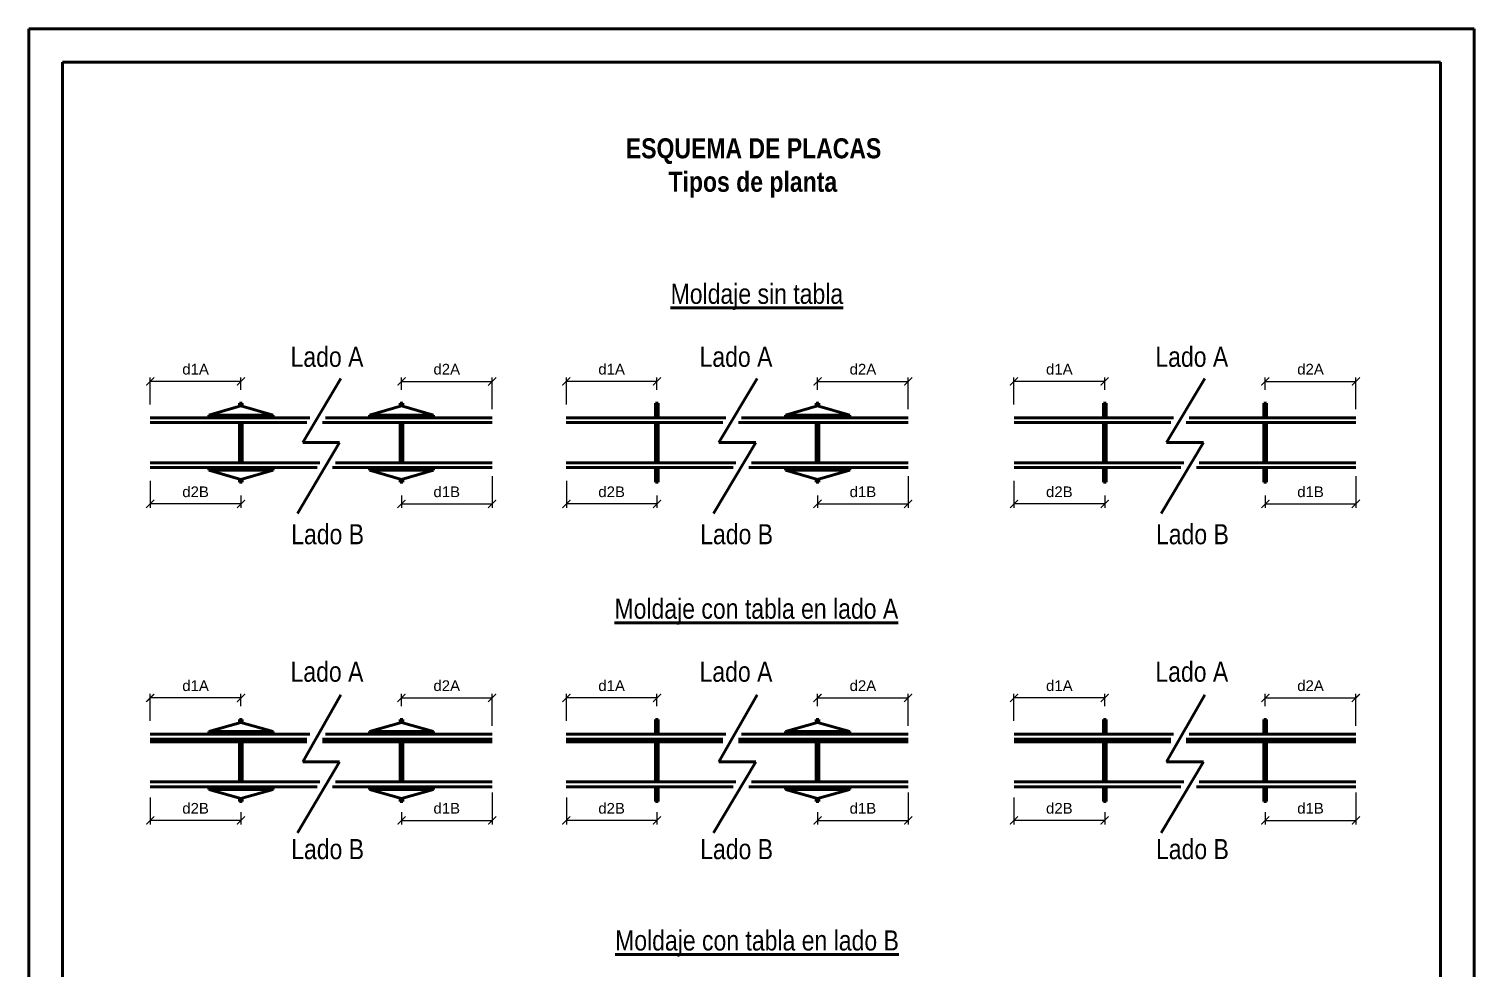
# Model space of a CAD drawing. Header units: millimetres. Extents: x 151209 to 210609, y -6564 to 23880.
# Drawn here: x 183609 to 194409, y 16849 to 23880 of the extents above; entities that cross this region are included whole.
import ezdxf

# ---------------------------------------------------------------- set-up
doc = ezdxf.new("R2010")
doc.units = ezdxf.units.MM
doc.header["$MEASUREMENT"] = 0
doc.header["$PDMODE"] = 3
doc.header["$PDSIZE"] = 35
doc.styles.get("Standard").update_dxf_attribs({"font": 'arial.ttf'})
doc.dimstyles.new('Copy(2) of Standard', dxfattribs={"dimtxt": 80, "dimasz": 60, "dimexe": 30, "dimexo": 100, "dimgap": 50, "dimtad": 1, "dimtih": 1, "dimtoh": 1, "dimdec": 0, "dimzin": 0, "dimdsep": 46, "dimtxsty": 'Standard', "dimblk": 'ARCHTICK', "dimcen": 0.09, "dimadec": 0, "dimazin": 0, "dimtfac": 1, "dimtdec": 0, "dimtofl": 0, "dimtmove": 0, "dimatfit": 3, "dimfxl": 1, "dimtolj": 1, "dimtzin": 0, "dimarcsym": 0})

# ---------------------------------------------------------------- blocks, each defined once
blk = doc.blocks.new('_ArchTick')
at = {"color": 0, "linetype": 'ByBlock', "lineweight": 100, "const_width": 0.15}
blk.add_lwpolyline([(-0.5, -0.5), (0.5, 0.5)], dxfattribs=at)
blk = doc.blocks.new('*D27')
at = {"color": 0, "lineweight": -2, "transparency": 16777216}
for p, q in [((186394, 21182), (186394, 21274)), ((186394, 21244), (187071, 21244)), ((187071, 21036), (187071, 21274))]:
    blk.add_line(p, q, dxfattribs=at)
at = {"layer": 'Defpoints', "color": 0, "lineweight": 100, "transparency": 16777216}
for p in [(187071, 21244), (186394, 21082), (187071, 20936)]:
    blk.add_point(p, dxfattribs=at)
at = {"color": 0, "lineweight": -2, "transparency": 16777216, "xscale": 60, "yscale": 60, "zscale": 60, "rotation": 180}
blk.add_blockref('_ArchTick', (186394, 21244), dxfattribs=at)
at = {"color": 0, "lineweight": -2, "transparency": 16777216, "xscale": 60, "yscale": 60, "zscale": 60}
blk.add_blockref('_ArchTick', (187071, 21244), dxfattribs=at)
at = {"color": 0, "lineweight": 100, "transparency": 16777216, "insert": (186732, 21335), "char_height": 80, "attachment_point": 5}
blk.add_mtext('\\A1;d2A', dxfattribs=at)
blk = doc.blocks.new('*D28')
at = {"color": 0, "lineweight": -2, "transparency": 16777216}
for p, q in [((184516, 21072), (184516, 21274)), ((185194, 21244), (184516, 21244)), ((185194, 21182), (185194, 21274))]:
    blk.add_line(p, q, dxfattribs=at)
at = {"layer": 'Defpoints', "color": 0, "lineweight": 100, "transparency": 16777216}
for p in [(184516, 21244), (185194, 21082), (184516, 20972)]:
    blk.add_point(p, dxfattribs=at)
at = {"color": 0, "lineweight": -2, "transparency": 16777216, "xscale": 60, "yscale": 60, "zscale": 60, "rotation": 180}
blk.add_blockref('_ArchTick', (184516, 21244), dxfattribs=at)
at = {"color": 0, "lineweight": -2, "transparency": 16777216, "xscale": 60, "yscale": 60, "zscale": 60}
blk.add_blockref('_ArchTick', (185194, 21244), dxfattribs=at)
at = {"color": 0, "lineweight": 100, "transparency": 16777216, "insert": (184855, 21335), "char_height": 80, "attachment_point": 5}
blk.add_mtext('\\A1;d1A', dxfattribs=at)
blk = doc.blocks.new('*D29')
at = {"color": 0, "lineweight": -2, "transparency": 16777216}
for p, q in [((187071, 20536), (187071, 20298)), ((186394, 20390), (186394, 20298)), ((186394, 20328), (187071, 20328))]:
    blk.add_line(p, q, dxfattribs=at)
at = {"layer": 'Defpoints', "color": 0, "lineweight": 100, "transparency": 16777216}
for p in [(187071, 20636), (186394, 20490), (187071, 20328)]:
    blk.add_point(p, dxfattribs=at)
at = {"color": 0, "lineweight": -2, "transparency": 16777216, "xscale": 60, "yscale": 60, "zscale": 60, "rotation": 180}
blk.add_blockref('_ArchTick', (186394, 20328), dxfattribs=at)
at = {"color": 0, "lineweight": -2, "transparency": 16777216, "xscale": 60, "yscale": 60, "zscale": 60}
blk.add_blockref('_ArchTick', (187071, 20328), dxfattribs=at)
at = {"color": 0, "lineweight": 100, "transparency": 16777216, "insert": (186732, 20418), "char_height": 80, "attachment_point": 5}
blk.add_mtext('\\A1;d1B', dxfattribs=at)
blk = doc.blocks.new('*D30')
at = {"color": 0, "lineweight": -2, "transparency": 16777216}
for p, q in [((184516, 20500), (184516, 20298)), ((185194, 20328), (184516, 20328)), ((185194, 20390), (185194, 20298))]:
    blk.add_line(p, q, dxfattribs=at)
at = {"layer": 'Defpoints', "color": 0, "lineweight": 100, "transparency": 16777216}
for p in [(184516, 20600), (185194, 20490), (184516, 20328)]:
    blk.add_point(p, dxfattribs=at)
at = {"color": 0, "lineweight": -2, "transparency": 16777216, "xscale": 60, "yscale": 60, "zscale": 60, "rotation": 180}
blk.add_blockref('_ArchTick', (184516, 20328), dxfattribs=at)
at = {"color": 0, "lineweight": -2, "transparency": 16777216, "xscale": 60, "yscale": 60, "zscale": 60}
blk.add_blockref('_ArchTick', (185194, 20328), dxfattribs=at)
at = {"color": 0, "lineweight": 100, "transparency": 16777216, "insert": (184855, 20418), "char_height": 80, "attachment_point": 5}
blk.add_mtext('\\A1;d2B', dxfattribs=at)
blk = doc.blocks.new('*D33')
at = {"color": 0, "lineweight": -2, "transparency": 16777216}
for p, q in [((189503, 21182), (189503, 21274)), ((189503, 21244), (190180, 21244)), ((190180, 21036), (190180, 21274))]:
    blk.add_line(p, q, dxfattribs=at)
at = {"layer": 'Defpoints', "color": 0, "lineweight": 100, "transparency": 16777216}
for p in [(190180, 21244), (189503, 21082), (190180, 20936)]:
    blk.add_point(p, dxfattribs=at)
at = {"color": 0, "lineweight": -2, "transparency": 16777216, "xscale": 60, "yscale": 60, "zscale": 60, "rotation": 180}
blk.add_blockref('_ArchTick', (189503, 21244), dxfattribs=at)
at = {"color": 0, "lineweight": -2, "transparency": 16777216, "xscale": 60, "yscale": 60, "zscale": 60}
blk.add_blockref('_ArchTick', (190180, 21244), dxfattribs=at)
at = {"color": 0, "lineweight": 100, "transparency": 16777216, "insert": (189842, 21335), "char_height": 80, "attachment_point": 5}
blk.add_mtext('\\A1;d2A', dxfattribs=at)
blk = doc.blocks.new('*D34')
at = {"color": 0, "lineweight": -2, "transparency": 16777216}
for p, q in [((187626, 21072), (187626, 21274)), ((188303, 21244), (187626, 21244)), ((188303, 21182), (188303, 21274))]:
    blk.add_line(p, q, dxfattribs=at)
at = {"layer": 'Defpoints', "color": 0, "lineweight": 100, "transparency": 16777216}
for p in [(187626, 21244), (188303, 21082), (187626, 20972)]:
    blk.add_point(p, dxfattribs=at)
at = {"color": 0, "lineweight": -2, "transparency": 16777216, "xscale": 60, "yscale": 60, "zscale": 60, "rotation": 180}
blk.add_blockref('_ArchTick', (187626, 21244), dxfattribs=at)
at = {"color": 0, "lineweight": -2, "transparency": 16777216, "xscale": 60, "yscale": 60, "zscale": 60}
blk.add_blockref('_ArchTick', (188303, 21244), dxfattribs=at)
at = {"color": 0, "lineweight": 100, "transparency": 16777216, "insert": (187964, 21335), "char_height": 80, "attachment_point": 5}
blk.add_mtext('\\A1;d1A', dxfattribs=at)
blk = doc.blocks.new('*D31')
at = {"color": 0, "lineweight": -2, "transparency": 16777216}
for p, q in [((190180, 20536), (190180, 20298)), ((189503, 20390), (189503, 20298)), ((189503, 20328), (190180, 20328))]:
    blk.add_line(p, q, dxfattribs=at)
at = {"layer": 'Defpoints', "color": 0, "lineweight": 100, "transparency": 16777216}
for p in [(190180, 20636), (189503, 20490), (190180, 20328)]:
    blk.add_point(p, dxfattribs=at)
at = {"color": 0, "lineweight": -2, "transparency": 16777216, "xscale": 60, "yscale": 60, "zscale": 60, "rotation": 180}
blk.add_blockref('_ArchTick', (189503, 20328), dxfattribs=at)
at = {"color": 0, "lineweight": -2, "transparency": 16777216, "xscale": 60, "yscale": 60, "zscale": 60}
blk.add_blockref('_ArchTick', (190180, 20328), dxfattribs=at)
at = {"color": 0, "lineweight": 100, "transparency": 16777216, "insert": (189842, 20418), "char_height": 80, "attachment_point": 5}
blk.add_mtext('\\A1;d1B', dxfattribs=at)
blk = doc.blocks.new('*D32')
at = {"color": 0, "lineweight": -2, "transparency": 16777216}
for p, q in [((187626, 20500), (187626, 20298)), ((188303, 20328), (187626, 20328)), ((188303, 20390), (188303, 20298))]:
    blk.add_line(p, q, dxfattribs=at)
at = {"layer": 'Defpoints', "color": 0, "lineweight": 100, "transparency": 16777216}
for p in [(187626, 20600), (188303, 20490), (187626, 20328)]:
    blk.add_point(p, dxfattribs=at)
at = {"color": 0, "lineweight": -2, "transparency": 16777216, "xscale": 60, "yscale": 60, "zscale": 60, "rotation": 180}
blk.add_blockref('_ArchTick', (187626, 20328), dxfattribs=at)
at = {"color": 0, "lineweight": -2, "transparency": 16777216, "xscale": 60, "yscale": 60, "zscale": 60}
blk.add_blockref('_ArchTick', (188303, 20328), dxfattribs=at)
at = {"color": 0, "lineweight": 100, "transparency": 16777216, "insert": (187964, 20418), "char_height": 80, "attachment_point": 5}
blk.add_mtext('\\A1;d2B', dxfattribs=at)
blk = doc.blocks.new('*D37')
at = {"color": 0, "lineweight": -2, "transparency": 16777216}
for p, q in [((192849, 21182), (192849, 21274)), ((192849, 21244), (193526, 21244)), ((193526, 21036), (193526, 21274))]:
    blk.add_line(p, q, dxfattribs=at)
at = {"layer": 'Defpoints', "color": 0, "lineweight": 100, "transparency": 16777216}
for p in [(193526, 21244), (192849, 21082), (193526, 20936)]:
    blk.add_point(p, dxfattribs=at)
at = {"color": 0, "lineweight": -2, "transparency": 16777216, "xscale": 60, "yscale": 60, "zscale": 60, "rotation": 180}
blk.add_blockref('_ArchTick', (192849, 21244), dxfattribs=at)
at = {"color": 0, "lineweight": -2, "transparency": 16777216, "xscale": 60, "yscale": 60, "zscale": 60}
blk.add_blockref('_ArchTick', (193526, 21244), dxfattribs=at)
at = {"color": 0, "lineweight": 100, "transparency": 16777216, "insert": (193187, 21335), "char_height": 80, "attachment_point": 5}
blk.add_mtext('\\A1;d2A', dxfattribs=at)
blk = doc.blocks.new('*D38')
at = {"color": 0, "lineweight": -2, "transparency": 16777216}
for p, q in [((190971, 21072), (190971, 21274)), ((191649, 21244), (190971, 21244)), ((191649, 21182), (191649, 21274))]:
    blk.add_line(p, q, dxfattribs=at)
at = {"layer": 'Defpoints', "color": 0, "lineweight": 100, "transparency": 16777216}
for p in [(190971, 21244), (191649, 21082), (190971, 20972)]:
    blk.add_point(p, dxfattribs=at)
at = {"color": 0, "lineweight": -2, "transparency": 16777216, "xscale": 60, "yscale": 60, "zscale": 60, "rotation": 180}
blk.add_blockref('_ArchTick', (190971, 21244), dxfattribs=at)
at = {"color": 0, "lineweight": -2, "transparency": 16777216, "xscale": 60, "yscale": 60, "zscale": 60}
blk.add_blockref('_ArchTick', (191649, 21244), dxfattribs=at)
at = {"color": 0, "lineweight": 100, "transparency": 16777216, "insert": (191310, 21335), "char_height": 80, "attachment_point": 5}
blk.add_mtext('\\A1;d1A', dxfattribs=at)
blk = doc.blocks.new('*D35')
at = {"color": 0, "lineweight": -2, "transparency": 16777216}
for p, q in [((193526, 20536), (193526, 20298)), ((192849, 20390), (192849, 20298)), ((192849, 20328), (193526, 20328))]:
    blk.add_line(p, q, dxfattribs=at)
at = {"layer": 'Defpoints', "color": 0, "lineweight": 100, "transparency": 16777216}
for p in [(193526, 20636), (192849, 20490), (193526, 20328)]:
    blk.add_point(p, dxfattribs=at)
at = {"color": 0, "lineweight": -2, "transparency": 16777216, "xscale": 60, "yscale": 60, "zscale": 60, "rotation": 180}
blk.add_blockref('_ArchTick', (192849, 20328), dxfattribs=at)
at = {"color": 0, "lineweight": -2, "transparency": 16777216, "xscale": 60, "yscale": 60, "zscale": 60}
blk.add_blockref('_ArchTick', (193526, 20328), dxfattribs=at)
at = {"color": 0, "lineweight": 100, "transparency": 16777216, "insert": (193187, 20418), "char_height": 80, "attachment_point": 5}
blk.add_mtext('\\A1;d1B', dxfattribs=at)
blk = doc.blocks.new('*D36')
at = {"color": 0, "lineweight": -2, "transparency": 16777216}
for p, q in [((190971, 20500), (190971, 20298)), ((191649, 20328), (190971, 20328)), ((191649, 20390), (191649, 20298))]:
    blk.add_line(p, q, dxfattribs=at)
at = {"layer": 'Defpoints', "color": 0, "lineweight": 100, "transparency": 16777216}
for p in [(190971, 20600), (191649, 20490), (190971, 20328)]:
    blk.add_point(p, dxfattribs=at)
at = {"color": 0, "lineweight": -2, "transparency": 16777216, "xscale": 60, "yscale": 60, "zscale": 60, "rotation": 180}
blk.add_blockref('_ArchTick', (190971, 20328), dxfattribs=at)
at = {"color": 0, "lineweight": -2, "transparency": 16777216, "xscale": 60, "yscale": 60, "zscale": 60}
blk.add_blockref('_ArchTick', (191649, 20328), dxfattribs=at)
at = {"color": 0, "lineweight": 100, "transparency": 16777216, "insert": (191310, 20418), "char_height": 80, "attachment_point": 5}
blk.add_mtext('\\A1;d2B', dxfattribs=at)
blk = doc.blocks.new('*D41')
at = {"color": 0, "lineweight": -2, "transparency": 16777216}
for p, q in [((186394, 18815), (186394, 18907)), ((187071, 18669), (187071, 18907)), ((186394, 18877), (187071, 18877))]:
    blk.add_line(p, q, dxfattribs=at)
at = {"layer": 'Defpoints', "color": 0, "lineweight": 100, "transparency": 16777216}
for p in [(187071, 18877), (186394, 18715), (187071, 18569)]:
    blk.add_point(p, dxfattribs=at)
at = {"color": 0, "lineweight": -2, "transparency": 16777216, "xscale": 60, "yscale": 60, "zscale": 60, "rotation": 180}
blk.add_blockref('_ArchTick', (186394, 18877), dxfattribs=at)
at = {"color": 0, "lineweight": -2, "transparency": 16777216, "xscale": 60, "yscale": 60, "zscale": 60}
blk.add_blockref('_ArchTick', (187071, 18877), dxfattribs=at)
at = {"color": 0, "lineweight": 100, "transparency": 16777216, "insert": (186732, 18968), "char_height": 80, "attachment_point": 5}
blk.add_mtext('\\A1;d2A', dxfattribs=at)
blk = doc.blocks.new('*D42')
at = {"color": 0, "lineweight": -2, "transparency": 16777216}
for p, q in [((184516, 18705), (184516, 18907)), ((185194, 18815), (185194, 18907)), ((185194, 18877), (184516, 18877))]:
    blk.add_line(p, q, dxfattribs=at)
at = {"layer": 'Defpoints', "color": 0, "lineweight": 100, "transparency": 16777216}
for p in [(184516, 18877), (185194, 18715), (184516, 18605)]:
    blk.add_point(p, dxfattribs=at)
at = {"color": 0, "lineweight": -2, "transparency": 16777216, "xscale": 60, "yscale": 60, "zscale": 60, "rotation": 180}
blk.add_blockref('_ArchTick', (184516, 18877), dxfattribs=at)
at = {"color": 0, "lineweight": -2, "transparency": 16777216, "xscale": 60, "yscale": 60, "zscale": 60}
blk.add_blockref('_ArchTick', (185194, 18877), dxfattribs=at)
at = {"color": 0, "lineweight": 100, "transparency": 16777216, "insert": (184855, 18968), "char_height": 80, "attachment_point": 5}
blk.add_mtext('\\A1;d1A', dxfattribs=at)
blk = doc.blocks.new('*D39')
at = {"color": 0, "lineweight": -2, "transparency": 16777216}
for p, q in [((187071, 18169), (187071, 17931)), ((186394, 18023), (186394, 17931)), ((186394, 17961), (187071, 17961))]:
    blk.add_line(p, q, dxfattribs=at)
at = {"layer": 'Defpoints', "color": 0, "lineweight": 100, "transparency": 16777216}
for p in [(187071, 18269), (186394, 18123), (187071, 17961)]:
    blk.add_point(p, dxfattribs=at)
at = {"color": 0, "lineweight": -2, "transparency": 16777216, "xscale": 60, "yscale": 60, "zscale": 60, "rotation": 180}
blk.add_blockref('_ArchTick', (186394, 17961), dxfattribs=at)
at = {"color": 0, "lineweight": -2, "transparency": 16777216, "xscale": 60, "yscale": 60, "zscale": 60}
blk.add_blockref('_ArchTick', (187071, 17961), dxfattribs=at)
at = {"color": 0, "lineweight": 100, "transparency": 16777216, "insert": (186732, 18051), "char_height": 80, "attachment_point": 5}
blk.add_mtext('\\A1;d1B', dxfattribs=at)
blk = doc.blocks.new('*D40')
at = {"color": 0, "lineweight": -2, "transparency": 16777216}
for p, q in [((184516, 18133), (184516, 17931)), ((185194, 17961), (184516, 17961)), ((185194, 18023), (185194, 17931))]:
    blk.add_line(p, q, dxfattribs=at)
at = {"layer": 'Defpoints', "color": 0, "lineweight": 100, "transparency": 16777216}
for p in [(184516, 18233), (185194, 18123), (184516, 17961)]:
    blk.add_point(p, dxfattribs=at)
at = {"color": 0, "lineweight": -2, "transparency": 16777216, "xscale": 60, "yscale": 60, "zscale": 60, "rotation": 180}
blk.add_blockref('_ArchTick', (184516, 17961), dxfattribs=at)
at = {"color": 0, "lineweight": -2, "transparency": 16777216, "xscale": 60, "yscale": 60, "zscale": 60}
blk.add_blockref('_ArchTick', (185194, 17961), dxfattribs=at)
at = {"color": 0, "lineweight": 100, "transparency": 16777216, "insert": (184855, 18051), "char_height": 80, "attachment_point": 5}
blk.add_mtext('\\A1;d2B', dxfattribs=at)
blk = doc.blocks.new('*D45')
at = {"color": 0, "lineweight": -2, "transparency": 16777216}
for p, q in [((189503, 18815), (189503, 18907)), ((190180, 18669), (190180, 18907)), ((189503, 18877), (190180, 18877))]:
    blk.add_line(p, q, dxfattribs=at)
at = {"layer": 'Defpoints', "color": 0, "lineweight": 100, "transparency": 16777216}
for p in [(190180, 18877), (189503, 18715), (190180, 18569)]:
    blk.add_point(p, dxfattribs=at)
at = {"color": 0, "lineweight": -2, "transparency": 16777216, "xscale": 60, "yscale": 60, "zscale": 60, "rotation": 180}
blk.add_blockref('_ArchTick', (189503, 18877), dxfattribs=at)
at = {"color": 0, "lineweight": -2, "transparency": 16777216, "xscale": 60, "yscale": 60, "zscale": 60}
blk.add_blockref('_ArchTick', (190180, 18877), dxfattribs=at)
at = {"color": 0, "lineweight": 100, "transparency": 16777216, "insert": (189842, 18968), "char_height": 80, "attachment_point": 5}
blk.add_mtext('\\A1;d2A', dxfattribs=at)
blk = doc.blocks.new('*D46')
at = {"color": 0, "lineweight": -2, "transparency": 16777216}
for p, q in [((187626, 18705), (187626, 18907)), ((188303, 18815), (188303, 18907)), ((188303, 18877), (187626, 18877))]:
    blk.add_line(p, q, dxfattribs=at)
at = {"layer": 'Defpoints', "color": 0, "lineweight": 100, "transparency": 16777216}
for p in [(187626, 18877), (188303, 18715), (187626, 18605)]:
    blk.add_point(p, dxfattribs=at)
at = {"color": 0, "lineweight": -2, "transparency": 16777216, "xscale": 60, "yscale": 60, "zscale": 60, "rotation": 180}
blk.add_blockref('_ArchTick', (187626, 18877), dxfattribs=at)
at = {"color": 0, "lineweight": -2, "transparency": 16777216, "xscale": 60, "yscale": 60, "zscale": 60}
blk.add_blockref('_ArchTick', (188303, 18877), dxfattribs=at)
at = {"color": 0, "lineweight": 100, "transparency": 16777216, "insert": (187964, 18968), "char_height": 80, "attachment_point": 5}
blk.add_mtext('\\A1;d1A', dxfattribs=at)
blk = doc.blocks.new('*D43')
at = {"color": 0, "lineweight": -2, "transparency": 16777216}
for p, q in [((190180, 18169), (190180, 17931)), ((189503, 18023), (189503, 17931)), ((189503, 17961), (190180, 17961))]:
    blk.add_line(p, q, dxfattribs=at)
at = {"layer": 'Defpoints', "color": 0, "lineweight": 100, "transparency": 16777216}
for p in [(190180, 18269), (189503, 18123), (190180, 17961)]:
    blk.add_point(p, dxfattribs=at)
at = {"color": 0, "lineweight": -2, "transparency": 16777216, "xscale": 60, "yscale": 60, "zscale": 60, "rotation": 180}
blk.add_blockref('_ArchTick', (189503, 17961), dxfattribs=at)
at = {"color": 0, "lineweight": -2, "transparency": 16777216, "xscale": 60, "yscale": 60, "zscale": 60}
blk.add_blockref('_ArchTick', (190180, 17961), dxfattribs=at)
at = {"color": 0, "lineweight": 100, "transparency": 16777216, "insert": (189842, 18051), "char_height": 80, "attachment_point": 5}
blk.add_mtext('\\A1;d1B', dxfattribs=at)
blk = doc.blocks.new('*D44')
at = {"color": 0, "lineweight": -2, "transparency": 16777216}
for p, q in [((187626, 18133), (187626, 17931)), ((188303, 17961), (187626, 17961)), ((188303, 18023), (188303, 17931))]:
    blk.add_line(p, q, dxfattribs=at)
at = {"layer": 'Defpoints', "color": 0, "lineweight": 100, "transparency": 16777216}
for p in [(187626, 18233), (188303, 18123), (187626, 17961)]:
    blk.add_point(p, dxfattribs=at)
at = {"color": 0, "lineweight": -2, "transparency": 16777216, "xscale": 60, "yscale": 60, "zscale": 60, "rotation": 180}
blk.add_blockref('_ArchTick', (187626, 17961), dxfattribs=at)
at = {"color": 0, "lineweight": -2, "transparency": 16777216, "xscale": 60, "yscale": 60, "zscale": 60}
blk.add_blockref('_ArchTick', (188303, 17961), dxfattribs=at)
at = {"color": 0, "lineweight": 100, "transparency": 16777216, "insert": (187964, 18051), "char_height": 80, "attachment_point": 5}
blk.add_mtext('\\A1;d2B', dxfattribs=at)
blk = doc.blocks.new('*D49')
at = {"color": 0, "lineweight": -2, "transparency": 16777216}
for p, q in [((192849, 18815), (192849, 18907)), ((193526, 18669), (193526, 18907)), ((192849, 18877), (193526, 18877))]:
    blk.add_line(p, q, dxfattribs=at)
at = {"layer": 'Defpoints', "color": 0, "lineweight": 100, "transparency": 16777216}
for p in [(193526, 18877), (192849, 18715), (193526, 18569)]:
    blk.add_point(p, dxfattribs=at)
at = {"color": 0, "lineweight": -2, "transparency": 16777216, "xscale": 60, "yscale": 60, "zscale": 60, "rotation": 180}
blk.add_blockref('_ArchTick', (192849, 18877), dxfattribs=at)
at = {"color": 0, "lineweight": -2, "transparency": 16777216, "xscale": 60, "yscale": 60, "zscale": 60}
blk.add_blockref('_ArchTick', (193526, 18877), dxfattribs=at)
at = {"color": 0, "lineweight": 100, "transparency": 16777216, "insert": (193187, 18968), "char_height": 80, "attachment_point": 5}
blk.add_mtext('\\A1;d2A', dxfattribs=at)
blk = doc.blocks.new('*D50')
at = {"color": 0, "lineweight": -2, "transparency": 16777216}
for p, q in [((190971, 18705), (190971, 18907)), ((191649, 18815), (191649, 18907)), ((191649, 18877), (190971, 18877))]:
    blk.add_line(p, q, dxfattribs=at)
at = {"layer": 'Defpoints', "color": 0, "lineweight": 100, "transparency": 16777216}
for p in [(190971, 18877), (191649, 18715), (190971, 18605)]:
    blk.add_point(p, dxfattribs=at)
at = {"color": 0, "lineweight": -2, "transparency": 16777216, "xscale": 60, "yscale": 60, "zscale": 60, "rotation": 180}
blk.add_blockref('_ArchTick', (190971, 18877), dxfattribs=at)
at = {"color": 0, "lineweight": -2, "transparency": 16777216, "xscale": 60, "yscale": 60, "zscale": 60}
blk.add_blockref('_ArchTick', (191649, 18877), dxfattribs=at)
at = {"color": 0, "lineweight": 100, "transparency": 16777216, "insert": (191310, 18968), "char_height": 80, "attachment_point": 5}
blk.add_mtext('\\A1;d1A', dxfattribs=at)
blk = doc.blocks.new('*D47')
at = {"color": 0, "lineweight": -2, "transparency": 16777216}
for p, q in [((193526, 18169), (193526, 17931)), ((192849, 18023), (192849, 17931)), ((192849, 17961), (193526, 17961))]:
    blk.add_line(p, q, dxfattribs=at)
at = {"layer": 'Defpoints', "color": 0, "lineweight": 100, "transparency": 16777216}
for p in [(193526, 18269), (192849, 18123), (193526, 17961)]:
    blk.add_point(p, dxfattribs=at)
at = {"color": 0, "lineweight": -2, "transparency": 16777216, "xscale": 60, "yscale": 60, "zscale": 60, "rotation": 180}
blk.add_blockref('_ArchTick', (192849, 17961), dxfattribs=at)
at = {"color": 0, "lineweight": -2, "transparency": 16777216, "xscale": 60, "yscale": 60, "zscale": 60}
blk.add_blockref('_ArchTick', (193526, 17961), dxfattribs=at)
at = {"color": 0, "lineweight": 100, "transparency": 16777216, "insert": (193187, 18051), "char_height": 80, "attachment_point": 5}
blk.add_mtext('\\A1;d1B', dxfattribs=at)
blk = doc.blocks.new('*D48')
at = {"color": 0, "lineweight": -2, "transparency": 16777216}
for p, q in [((190971, 18133), (190971, 17931)), ((191649, 17961), (190971, 17961)), ((191649, 18023), (191649, 17931))]:
    blk.add_line(p, q, dxfattribs=at)
at = {"layer": 'Defpoints', "color": 0, "lineweight": 100, "transparency": 16777216}
for p in [(190971, 18233), (191649, 18123), (190971, 17961)]:
    blk.add_point(p, dxfattribs=at)
at = {"color": 0, "lineweight": -2, "transparency": 16777216, "xscale": 60, "yscale": 60, "zscale": 60, "rotation": 180}
blk.add_blockref('_ArchTick', (190971, 17961), dxfattribs=at)
at = {"color": 0, "lineweight": -2, "transparency": 16777216, "xscale": 60, "yscale": 60, "zscale": 60}
blk.add_blockref('_ArchTick', (191649, 17961), dxfattribs=at)
at = {"color": 0, "lineweight": 100, "transparency": 16777216, "insert": (191310, 18051), "char_height": 80, "attachment_point": 5}
blk.add_mtext('\\A1;d2B', dxfattribs=at)

msp = doc.modelspace()

# ---------------------------------------------------------------- hatches: boundary and pattern name
at = {"lineweight": 100}
h = msp.add_hatch(color=2, dxfattribs=at)
h.dxf.hatch_style = 1
h.paths.add_polyline_path([(185687, 18569), (184516.4, 18569), (184516.4, 18549), (185687, 18549)])
h.paths.add_polyline_path([(187071.2, 18569), (185803.3, 18569), (185803.3, 18549), (187071.2, 18549)])
h = msp.add_hatch(color=2, dxfattribs=at)
h.dxf.hatch_style = 1
h.paths.add_polyline_path([(188796.2, 18569), (187625.6, 18569), (187625.6, 18549), (188796.2, 18549)])
h.paths.add_polyline_path([(190180.4, 18569), (188912.5, 18569), (188912.5, 18549), (190180.4, 18549)])
h = msp.add_hatch(color=2, dxfattribs=at)
h.dxf.hatch_style = 1
h.paths.add_polyline_path([(192141.9, 18569), (190971.4, 18569), (190971.4, 18549), (192141.9, 18549)])
h.paths.add_polyline_path([(193526.1, 18569), (192258.3, 18569), (192258.3, 18549), (193526.1, 18549)])

# ---------------------------------------------------------------- linework, layer by layer
for p, q in [((183609.4, 9930.5), (183609.4, 23880.5)), ((183609.4, 23880.5), (194409.4, 23880.5)), ((194409.4, 23880.5), (194409.4, 9930.5)), ((183859.4, 10180.5), (183859.4, 23630.5)), ((183859.4, 23630.5), (194159.4, 23630.5)), ((194159.4, 23630.5), (194159.4, 10180.5)), ((185941.7, 21266.5), (185656, 20786)), ((189050.9, 21266.5), (188765.2, 20786)), ((192396.6, 21266.5), (192110.9, 20786)), ((184953.8, 20992), (185193.8, 21060.8)), ((185183.8, 21057.9), (185183.8, 21082)), ((185183.8, 21082), (185203.8, 21082)), ((185193.8, 21060.8), (185433.8, 20992)), ((185203.8, 21057.9), (185203.8, 21082)), ((186153.8, 20992), (186393.8, 21060.8)), ((186383.8, 21057.9), (186383.8, 21082)), ((186403.8, 21082), (186383.8, 21082)), ((186393.8, 21060.8), (186633.8, 20992)), ((186403.8, 21057.9), (186403.8, 21082)), ((188293, 20972), (188293, 21082)), ((188293, 21082), (188313, 21082)), ((188313, 20972), (188313, 21082)), ((189263, 20992), (189503, 21060.8)), ((189493, 21057.9), (189493, 21082)), ((189513, 21082), (189493, 21082)), ((189503, 21060.8), (189743, 20992)), ((189513, 21057.9), (189513, 21082)), ((191638.7, 20972), (191638.7, 21082)), ((191638.7, 21082), (191658.7, 21082)), ((191658.7, 20972), (191658.7, 21082)), ((192838.7, 20972), (192838.7, 21082)), ((192858.7, 21082), (192838.7, 21082)), ((192858.7, 20972), (192858.7, 21082)), ((184953.8, 20972), (184953.8, 20992)), ((184953.8, 20992), (185433.8, 20992)), ((185433.8, 20972), (185433.8, 20992)), ((186153.8, 20972), (186153.8, 20992)), ((186153.8, 20992), (186633.8, 20992)), ((186633.8, 20972), (186633.8, 20992)), ((189263, 20972), (189263, 20992)), ((189263, 20992), (189743, 20992)), ((189743, 20972), (189743, 20992)), ((185183.8, 20636), (185183.8, 20936)), ((185203.8, 20636), (185203.8, 20936)), ((186383.8, 20636), (186383.8, 20936)), ((186403.8, 20636), (186403.8, 20936)), ((188293, 20636), (188293, 20936)), ((188313, 20636), (188313, 20936)), ((189493, 20636), (189493, 20936)), ((189513, 20636), (189513, 20936)), ((191638.7, 20636), (191638.7, 20936)), ((191658.7, 20636), (191658.7, 20936)), ((192838.7, 20636), (192838.7, 20936)), ((192858.7, 20636), (192858.7, 20936)), ((185931.6, 20786), (185616.2, 20255.5)), ((185656, 20786), (185931.6, 20786)), ((189040.8, 20786), (188725.4, 20255.5)), ((188765.2, 20786), (189040.8, 20786)), ((192386.6, 20786), (192071.1, 20255.5)), ((192110.9, 20786), (192386.6, 20786)), ((184953.8, 20600), (184953.8, 20580)), ((184953.8, 20580), (185433.8, 20580)), ((184953.8, 20580), (185193.8, 20511.3)), ((185193.8, 20511.3), (185433.8, 20580)), ((185433.8, 20600), (185433.8, 20580)), ((186153.8, 20600), (186153.8, 20580)), ((186153.8, 20580), (186633.8, 20580)), ((186153.8, 20580), (186393.8, 20511.3)), ((186393.8, 20511.3), (186633.8, 20580)), ((186633.8, 20600), (186633.8, 20580)), ((188293, 20490), (188293, 20600)), ((188313, 20490), (188313, 20600)), ((189263, 20600), (189263, 20580)), ((189263, 20580), (189743, 20580)), ((189263, 20580), (189503, 20511.3)), ((189516.4, 20600), (189503, 20600)), ((189503, 20511.3), (189743, 20580)), ((189743, 20600), (189743, 20580)), ((191638.7, 20490), (191638.7, 20600)), ((191658.7, 20490), (191658.7, 20600)), ((192838.7, 20490), (192838.7, 20600)), ((192858.7, 20490), (192858.7, 20600)), ((185183.8, 20490), (185183.8, 20514.1)), ((185183.8, 20490), (185203.8, 20490)), ((185203.8, 20490), (185203.8, 20514.1)), ((186383.8, 20490), (186383.8, 20514.1)), ((186403.8, 20490), (186383.8, 20490)), ((186403.8, 20490), (186403.8, 20514.1)), ((188293, 20490), (188313, 20490)), ((189493, 20490), (189493, 20514.1)), ((189513, 20490), (189493, 20490)), ((189513, 20490), (189513, 20514.1)), ((191638.7, 20490), (191658.7, 20490)), ((192858.7, 20490), (192838.7, 20490)), ((185941.7, 18899.5), (185656, 18399)), ((189050.9, 18899.5), (188765.2, 18399)), ((192396.6, 18899.5), (192110.9, 18399)), ((184953.8, 18625), (185193.8, 18693.7)), ((185183.8, 18690.9), (185183.8, 18715)), ((185183.8, 18715), (185203.8, 18715)), ((185193.8, 18693.7), (185433.8, 18625)), ((185203.8, 18690.9), (185203.8, 18715)), ((186153.8, 18625), (186393.8, 18693.7)), ((186383.8, 18690.9), (186383.8, 18715)), ((186403.8, 18715), (186383.8, 18715)), ((186393.8, 18693.7), (186633.8, 18625)), ((186403.8, 18690.9), (186403.8, 18715)), ((188293, 18605), (188293, 18715)), ((188293, 18715), (188313, 18715)), ((188313, 18605), (188313, 18715)), ((189263, 18625), (189503, 18693.7)), ((189493, 18690.9), (189493, 18715)), ((189513, 18715), (189493, 18715)), ((189503, 18693.7), (189743, 18625)), ((189513, 18690.9), (189513, 18715)), ((191638.7, 18605), (191638.7, 18715)), ((191638.7, 18715), (191658.7, 18715)), ((191658.7, 18605), (191658.7, 18715)), ((192838.7, 18605), (192838.7, 18715)), ((192858.7, 18715), (192838.7, 18715)), ((192858.7, 18605), (192858.7, 18715)), ((184953.8, 18605), (184953.8, 18625)), ((184953.8, 18625), (185433.8, 18625)), ((185433.8, 18605), (185433.8, 18625)), ((186153.8, 18605), (186153.8, 18625)), ((186153.8, 18625), (186633.8, 18625)), ((186633.8, 18605), (186633.8, 18625)), ((189263, 18605), (189263, 18625)), ((189263, 18625), (189743, 18625)), ((189743, 18605), (189743, 18625)), ((185183.8, 18249), (185183.8, 18549)), ((185203.8, 18249), (185203.8, 18549)), ((186383.8, 18249), (186383.8, 18549)), ((186403.8, 18249), (186403.8, 18549)), ((188293, 18249), (188293, 18549)), ((188313, 18249), (188313, 18549)), ((189493, 18249), (189493, 18549)), ((189513, 18249), (189513, 18549)), ((191638.7, 18249), (191638.7, 18549)), ((191658.7, 18249), (191658.7, 18549)), ((192838.7, 18249), (192838.7, 18549)), ((192858.7, 18249), (192858.7, 18549)), ((185931.6, 18399), (185616.2, 17868.4)), ((185656, 18399), (185931.6, 18399)), ((189040.8, 18399), (188725.4, 17868.4)), ((188765.2, 18399), (189040.8, 18399)), ((192386.6, 18399), (192071.1, 17868.4)), ((192110.9, 18399), (192386.6, 18399)), ((184953.8, 18213), (184953.8, 18193)), ((184953.8, 18193), (185433.8, 18193)), ((184953.8, 18193), (185193.8, 18124.2)), ((185193.8, 18124.2), (185433.8, 18193)), ((185433.8, 18213), (185433.8, 18193)), ((186153.8, 18213), (186153.8, 18193)), ((186153.8, 18193), (186633.8, 18193)), ((186153.8, 18193), (186393.8, 18124.2)), ((186393.8, 18124.2), (186633.8, 18193)), ((186633.8, 18213), (186633.8, 18193)), ((188293, 18103), (188293, 18213)), ((188313, 18103), (188313, 18213)), ((189263, 18213), (189263, 18193)), ((189263, 18193), (189743, 18193)), ((189263, 18193), (189503, 18124.2)), ((189516.4, 18213), (189503, 18213)), ((189503, 18124.2), (189743, 18193)), ((189743, 18213), (189743, 18193)), ((191638.7, 18103), (191638.7, 18213)), ((191658.7, 18103), (191658.7, 18213)), ((192838.7, 18103), (192838.7, 18213)), ((192858.7, 18103), (192858.7, 18213)), ((185183.8, 18103), (185183.8, 18127.1)), ((185183.8, 18103), (185203.8, 18103)), ((185203.8, 18103), (185203.8, 18127.1)), ((186383.8, 18103), (186383.8, 18127.1)), ((186403.8, 18103), (186383.8, 18103)), ((186403.8, 18103), (186403.8, 18127.1)), ((188293, 18103), (188313, 18103)), ((189493, 18103), (189493, 18127.1)), ((189513, 18103), (189493, 18103)), ((189513, 18103), (189513, 18127.1)), ((191638.7, 18103), (191658.7, 18103)), ((192858.7, 18103), (192838.7, 18103))]:
    msp.add_line(p, q, dxfattribs=at)
at = {"color": 2, "lineweight": 100}
for p, q in [((184516.4, 20972), (185708.4, 20972)), ((185824.7, 20972), (187071.2, 20972)), ((187625.6, 20972), (188817.6, 20972)), ((188934, 20972), (190180.4, 20972)), ((190971.4, 20972), (192163.3, 20972)), ((192279.7, 20972), (193526.1, 20972)), ((184516.4, 20936), (185687, 20936)), ((185803.3, 20936), (187071.2, 20936)), ((187625.6, 20936), (188796.2, 20936)), ((188912.5, 20936), (190180.4, 20936)), ((190971.4, 20936), (192141.9, 20936)), ((192258.3, 20936), (193526.1, 20936)), ((184516.4, 20636), (185784.3, 20636)), ((185900.6, 20636), (187071.2, 20636)), ((187625.6, 20636), (188893.5, 20636)), ((189009.8, 20636), (190180.4, 20636)), ((190971.4, 20636), (192239.2, 20636)), ((192355.5, 20636), (193526.1, 20636)), ((184516.4, 20600), (185762.9, 20600)), ((185879.2, 20600), (187071.2, 20600)), ((187625.6, 20600), (188872.1, 20600)), ((188988.4, 20600), (190180.4, 20600)), ((190971.4, 20600), (192217.8, 20600)), ((192334.1, 20600), (193526.1, 20600)), ((184516.4, 18605), (185708.4, 18605)), ((185824.7, 18605), (187071.2, 18605)), ((187625.6, 18605), (188817.6, 18605)), ((188934, 18605), (190180.4, 18605)), ((190971.4, 18605), (192163.3, 18605)), ((192279.7, 18605), (193526.1, 18605)), ((184516.4, 18569), (185687, 18569)), ((184516.4, 18549), (185687, 18549)), ((185803.3, 18569), (187071.2, 18569)), ((185803.3, 18549), (187071.2, 18549)), ((187625.6, 18569), (188796.2, 18569)), ((187625.6, 18549), (188796.2, 18549)), ((188912.5, 18569), (190180.4, 18569)), ((188912.5, 18549), (190180.4, 18549)), ((190971.4, 18569), (192141.9, 18569)), ((190971.4, 18549), (192141.9, 18549)), ((192258.3, 18569), (193526.1, 18569)), ((192258.3, 18549), (193526.1, 18549)), ((184516.4, 18249), (185784.3, 18249)), ((184516.4, 18213), (185762.9, 18213)), ((185879.2, 18213), (187071.2, 18213)), ((185900.6, 18249), (187071.2, 18249)), ((187625.6, 18249), (188893.5, 18249)), ((187625.6, 18213), (188872.1, 18213)), ((188988.4, 18213), (190180.4, 18213)), ((189009.8, 18249), (190180.4, 18249)), ((190971.4, 18249), (192239.2, 18249)), ((190971.4, 18213), (192217.8, 18213)), ((192334.1, 18213), (193526.1, 18213)), ((192355.5, 18249), (193526.1, 18249))]:
    msp.add_line(p, q, dxfattribs=at)

# ---------------------------------------------------------------- texts
at = {"lineweight": 100, "char_height": 150, "attachment_point": 1}
for s, insert in [('\\pi756.94;{\\fArial Narrow|b1|i0|c0|p34;ESQUEMA DE PLACAS\\P\\pi1075.5;Tipos de planta}', (187313.5, 23062.5)), ('\\pi1066.4;{\\fArial Narrow|b0|i0|c0|p34;\\LMoldaje sin tabla}', (187338.7, 21974.1)), ('\\pi1434.6;{\\fArial Narrow|b0|i0|c0|p34;Lado A}', (184130.1, 21503.2)), ('\\pi1434.6;{\\fArial Narrow|b0|i0|c0|p34;Lado A}', (187186.6, 21503.2)), ('\\pi1434.6;{\\fArial Narrow|b0|i0|c0|p34;Lado A}', (190592.9, 21503.2)), ('\\pi1439.3;{\\fArial Narrow|b0|i0|c0|p34;Lado B}', (184130.1, 20176.3)), ('\\pi1439.3;{\\fArial Narrow|b0|i0|c0|p34;Lado B}', (187186.6, 20176.3)), ('\\pi1439.3;{\\fArial Narrow|b0|i0|c0|p34;Lado B}', (190592.9, 20176.3)), ('\\pi646.69;{\\fArial Narrow|b0|i0|c0|p34;\\LMoldaje con tabla en lado A}', (187338.7, 19619.2)), ('\\pi1434.6;{\\fArial Narrow|b0|i0|c0|p34;Lado A}', (184130.1, 19148.2)), ('\\pi1434.6;{\\fArial Narrow|b0|i0|c0|p34;Lado A}', (187186.6, 19148.2)), ('\\pi1434.6;{\\fArial Narrow|b0|i0|c0|p34;Lado A}', (190592.9, 19148.2)), ('\\pi1439.3;{\\fArial Narrow|b0|i0|c0|p34;Lado B}', (184130.1, 17821.3)), ('\\pi1439.3;{\\fArial Narrow|b0|i0|c0|p34;Lado B}', (187186.6, 17821.3)), ('\\pi1439.3;{\\fArial Narrow|b0|i0|c0|p34;Lado B}', (190592.9, 17821.3)), ('\\pi651.4;{\\fArial Narrow|b0|i0|c0|p34;\\LMoldaje con tabla en lado B}', (187338.7, 17138.3))]:
    msp.add_mtext_dynamic_manual_height_columns(s, width=3401.98, gutter_width=1, heights=[0], dxfattribs=dict(at, insert=insert))

# ---------------------------------------------------------------- dimensions: what is measured, and where the dimension line sits
at = {"lineweight": 100}
for base, p1, p2, text, picture, middle in [((184516.4, 21244.4), (185193.8, 21082), (184516.4, 20972), 'd1A', '*D28', (184855.1, 21335.2)), ((187071.2, 21244.4), (186393.8, 21082), (187071.2, 20936), 'd2A', '*D27', (186732.5, 21335.2)), ((187625.6, 21244.4), (188303, 21082), (187625.6, 20972), 'd1A', '*D34', (187964.3, 21335.2)), ((190180.4, 21244.4), (189503, 21082), (190180.4, 20936), 'd2A', '*D33', (189841.7, 21335.2)), ((190971.4, 21244.4), (191648.7, 21082), (190971.4, 20972), 'd1A', '*D38', (191310, 21335.2)), ((193526.1, 21244.4), (192848.7, 21082), (193526.1, 20936), 'd2A', '*D37', (193187.4, 21335.2)), ((187071.2, 20327.7), (186393.8, 20490), (187071.2, 20636), 'd1B', '*D29', (186732.5, 20418.5)), ((190180.4, 20327.7), (189503, 20490), (190180.4, 20636), 'd1B', '*D31', (189841.7, 20418.5)), ((193526.1, 20327.7), (192848.7, 20490), (193526.1, 20636), 'd1B', '*D35', (193187.4, 20418.5)), ((184516.4, 20327.7), (185193.8, 20490), (184516.4, 20600), 'd2B', '*D30', (184855.1, 20418.5)), ((187625.6, 20327.7), (188303, 20490), (187625.6, 20600), 'd2B', '*D32', (187964.3, 20418.5)), ((190971.4, 20327.7), (191648.7, 20490), (190971.4, 20600), 'd2B', '*D36', (191310, 20418.5)), ((184516.4, 18877.3), (185193.8, 18715), (184516.4, 18605), 'd1A', '*D42', (184855.1, 18968.1)), ((187071.2, 18877.3), (186393.8, 18715), (187071.2, 18569), 'd2A', '*D41', (186732.5, 18968.1)), ((187625.6, 18877.3), (188303, 18715), (187625.6, 18605), 'd1A', '*D46', (187964.3, 18968.1)), ((190180.4, 18877.3), (189503, 18715), (190180.4, 18569), 'd2A', '*D45', (189841.7, 18968.1)), ((190971.4, 18877.3), (191648.7, 18715), (190971.4, 18605), 'd1A', '*D50', (191310, 18968.1)), ((193526.1, 18877.3), (192848.7, 18715), (193526.1, 18569), 'd2A', '*D49', (193187.4, 18968.1)), ((187071.2, 17960.6), (186393.8, 18123), (187071.2, 18269), 'd1B', '*D39', (186732.5, 18051.4)), ((190180.4, 17960.6), (189503, 18123), (190180.4, 18269), 'd1B', '*D43', (189841.7, 18051.4)), ((193526.1, 17960.6), (192848.7, 18123), (193526.1, 18269), 'd1B', '*D47', (193187.4, 18051.4)), ((184516.4, 17960.6), (185193.8, 18123), (184516.4, 18233), 'd2B', '*D40', (184855.1, 18051.4)), ((187625.6, 17960.6), (188303, 18123), (187625.6, 18233), 'd2B', '*D44', (187964.3, 18051.4)), ((190971.4, 17960.6), (191648.7, 18123), (190971.4, 18233), 'd2B', '*D48', (191310, 18051.4))]:
    dim = msp.add_linear_dim(base=base, p1=p1, p2=p2, text=text, dimstyle='Copy(2) of Standard', dxfattribs=at)
    dim.commit()
    dim.dimension.update_dxf_attribs({"geometry": picture, "text_midpoint": middle})

doc.saveas('drawing.dxf')
